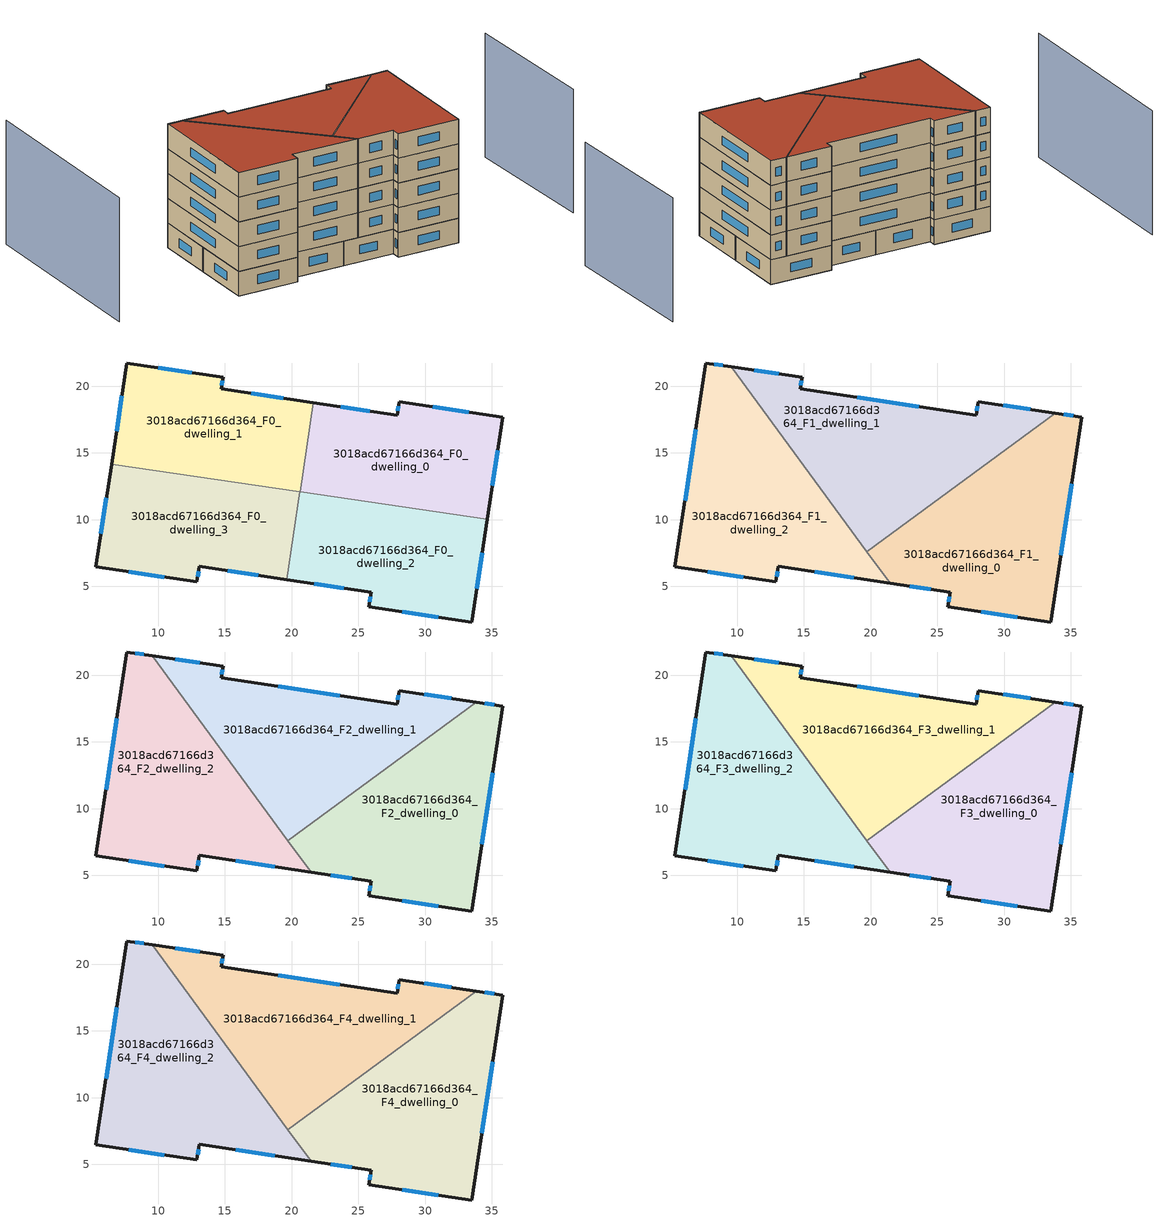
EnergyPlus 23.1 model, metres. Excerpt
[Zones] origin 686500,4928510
3018acd67166d364_F0_dwelling_0
 floor ground (EU_floor_Construction): 34.66,10.04 35.81,17.68 28.05,18.85 27.9,17.82 21.64,18.76 20.66,12.08 z0
 wall outside (EU_wall_Construction): 21.64,18.76 27.9,17.82 28.05,18.85 35.81,17.68 34.66,10.04 z0:3
 wall to 3018acd67166d364_F0_dwelling_1 (EU_wall_Construction): 20.66,12.08 21.64,18.76 z0:3
 wall to 3018acd67166d364_F0_dwelling_2 (EU_wall_Construction): 34.66,10.04 20.66,12.08 z0:3
 window (EU_Window_Construction): 30.58,18.47 33.29,18.06 / 35.44,15.2 35.04,12.52 / 23.67,18.45 25.86,18.13 / 27.95,18.15 28,18.52 z0.98:2.02
3018acd67166d364_F0_dwelling_1
 floor ground (EU_floor_Construction): 20.66,12.08 21.64,18.76 14.72,19.8 14.86,20.68 7.66,21.74 6.5,14.14 z0
 wall outside (EU_wall_Construction): 6.5,14.14 7.66,21.74 14.86,20.68 14.72,19.8 21.64,18.76 z0:3
 wall to 3018acd67166d364_F0_dwelling_3 (EU_wall_Construction): 20.59,12.09 6.5,14.14 z0:3
 wall to 3018acd67166d364_F0_dwelling_2 (EU_wall_Construction): 20.66,12.08 20.59,12.09 z0:3
 window (EU_Window_Construction): 10,21.4 12.52,21.02 / 14.82,20.39 14.77,20.09 / 16.97,19.46 19.39,19.1 / 6.88,16.61 7.29,19.27 z0.98:2.02
3018acd67166d364_F0_dwelling_2
 floor ground (EU_floor_Construction): 33.5,2.33 34.66,10.04 20.59,12.09 19.63,5.51 25.95,4.56 25.79,3.48 z0
 wall outside (EU_wall_Construction): 34.66,10.04 33.5,2.33 25.79,3.48 25.95,4.56 19.63,5.51 z0:3
 wall to 3018acd67166d364_F0_dwelling_3 (EU_wall_Construction): 19.63,5.51 20.59,12.09 z0:3
 window (EU_Window_Construction): 34.28,7.53 33.88,4.84 / 30.99,2.7 28.3,3.11 / 25.84,3.83 25.9,4.21 / 23.9,4.87 21.69,5.2 z0.98:2.02
3018acd67166d364_F0_dwelling_3
 floor ground (EU_floor_Construction): 19.63,5.51 20.59,12.09 6.5,14.14 5.33,6.46 12.9,5.33 13.08,6.5 z0
 wall outside (EU_wall_Construction): 19.63,5.51 13.08,6.5 12.9,5.33 5.33,6.46 6.5,14.14 z0:3
 window (EU_Window_Construction): 10.44,5.7 7.79,6.09 / 5.71,8.96 6.12,11.64 / 17.5,5.83 15.21,6.18 / 13.02,6.12 12.96,5.71 z0.98:2.02
3018acd67166d364_F1_dwelling_0
 floor to 3018acd67166d364_F0_dwelling_2 (EU_floor_Construction): 33.5,2.33 34.66,10.04 24.95,11.45 19.97,7.79 19.9,7.37 21.47,5.24 25.95,4.56 25.79,3.48 z3
 floor to 3018acd67166d364_F0_dwelling_0 (EU_floor_Construction): 34.66,10.04 35.81,17.68 33.83,17.98 24.95,11.45 z3
 floor to 3018acd67166d364_F0_dwelling_3 (EU_floor_Construction): 19.9,7.37 19.97,7.79 19.72,7.61 z3
 wall outside (EU_wall_Construction): 33.83,17.98 35.81,17.68 33.5,2.33 25.79,3.48 25.95,4.56 21.47,5.24 z3:6
 wall to 3018acd67166d364_F1_dwelling_1 (EU_wall_Construction): 19.72,7.61 33.83,17.98 z3:6
 wall to 3018acd67166d364_F1_dwelling_2 (EU_wall_Construction): 21.47,5.24 19.72,7.61 z3:6
 window (EU_Window_Construction): 30.99,2.7 28.3,3.11 / 25.84,3.83 25.9,4.21 / 24.49,4.78 22.93,5.02 / 34.47,17.88 35.17,17.78 / 35.06,12.69 34.25,7.32 z3.98:5.02
3018acd67166d364_F1_dwelling_1
 floor to 3018acd67166d364_F0_dwelling_0 (EU_floor_Construction): 33.83,17.98 28.05,18.85 27.9,17.82 21.64,18.76 20.66,12.08 24.95,11.45 z3
 floor to 3018acd67166d364_F0_dwelling_1 (EU_floor_Construction): 20.66,12.08 21.64,18.76 14.72,19.8 14.86,20.68 9.55,21.46 15.94,12.77 z3
 floor to 3018acd67166d364_F0_dwelling_3 (EU_floor_Construction): 19.97,7.79 20.59,12.09 15.94,12.77 19.72,7.61 z3
 floor to 3018acd67166d364_F0_dwelling_2 (EU_floor_Construction): 24.95,11.45 20.59,12.09 19.97,7.79 z3
 wall outside (EU_wall_Construction): 9.55,21.46 14.86,20.68 14.72,19.8 27.9,17.82 28.05,18.85 33.83,17.98 z3:6
 wall to 3018acd67166d364_F1_dwelling_2 (EU_wall_Construction): 19.72,7.61 9.55,21.46 z3:6
 window (EU_Window_Construction): 29.93,18.57 31.95,18.26 / 11.27,21.21 13.13,20.93 / 14.82,20.39 14.77,20.09 / 19.01,19.16 23.62,18.46 / 27.95,18.15 28,18.52 z3.98:5.02
3018acd67166d364_F1_dwelling_2
 floor to 3018acd67166d364_F0_dwelling_1 (EU_floor_Construction): 15.94,12.77 9.55,21.46 7.66,21.74 6.5,14.14 z3
 floor to 3018acd67166d364_F0_dwelling_3 (EU_floor_Construction): 19.63,5.51 19.9,7.37 15.94,12.77 6.5,14.14 5.33,6.46 12.9,5.33 13.08,6.5 z3
 floor to 3018acd67166d364_F0_dwelling_2 (EU_floor_Construction): 21.47,5.24 19.9,7.37 19.63,5.51 z3
 wall outside (EU_wall_Construction): 21.47,5.24 13.08,6.5 12.9,5.33 5.33,6.46 7.66,21.74 9.55,21.46 z3:6
 window (EU_Window_Construction): 6.09,11.43 6.9,16.77 / 8.27,21.65 8.93,21.55 / 18.74,5.65 15.81,6.09 / 13.02,6.12 12.96,5.71 / 10.44,5.7 7.79,6.09 z3.98:5.02
3018acd67166d364_F2_dwelling_0
 floor to 3018acd67166d364_F1_dwelling_0 (EU_floor_Construction): 33.5,2.33 35.81,17.68 33.83,17.98 19.72,7.61 21.47,5.24 25.95,4.56 25.79,3.48 z6
 wall outside (EU_wall_Construction): 33.83,17.98 35.81,17.68 33.5,2.33 25.79,3.48 25.95,4.56 21.47,5.24 z6:9
 wall to 3018acd67166d364_F2_dwelling_1 (EU_wall_Construction): 19.72,7.61 33.83,17.98 z6:9
 wall to 3018acd67166d364_F2_dwelling_2 (EU_wall_Construction): 21.47,5.24 19.72,7.61 z6:9
 window (EU_Window_Construction): 30.99,2.7 28.3,3.11 / 25.84,3.83 25.9,4.21 / 24.49,4.78 22.93,5.02 / 34.47,17.88 35.17,17.78 / 35.06,12.69 34.25,7.32 z6.98:8.02
3018acd67166d364_F2_dwelling_1
 floor to 3018acd67166d364_F1_dwelling_1 (EU_floor_Construction): 33.83,17.98 28.05,18.85 27.9,17.82 14.72,19.8 14.86,20.68 9.55,21.46 19.72,7.61 z6
 wall outside (EU_wall_Construction): 9.55,21.46 14.86,20.68 14.72,19.8 27.9,17.82 28.05,18.85 33.83,17.98 z6:9
 wall to 3018acd67166d364_F2_dwelling_2 (EU_wall_Construction): 19.72,7.61 9.55,21.46 z6:9
 window (EU_Window_Construction): 29.93,18.57 31.95,18.26 / 11.27,21.21 13.13,20.93 / 14.82,20.39 14.77,20.09 / 19.01,19.16 23.62,18.46 / 27.95,18.15 28,18.52 z6.98:8.02
3018acd67166d364_F2_dwelling_2
 floor to 3018acd67166d364_F1_dwelling_2 (EU_floor_Construction): 21.47,5.24 9.55,21.46 7.66,21.74 5.33,6.46 12.9,5.33 13.08,6.5 z6
 wall outside (EU_wall_Construction): 21.47,5.24 13.08,6.5 12.9,5.33 5.33,6.46 7.66,21.74 9.55,21.46 z6:9
 window (EU_Window_Construction): 6.09,11.43 6.9,16.77 / 8.27,21.65 8.93,21.55 / 18.74,5.65 15.81,6.09 / 13.02,6.12 12.96,5.71 / 10.44,5.7 7.79,6.09 z6.98:8.02
3018acd67166d364_F3_dwelling_0
 floor to 3018acd67166d364_F2_dwelling_0 (EU_floor_Construction): 33.5,2.33 35.81,17.68 33.83,17.98 19.72,7.61 21.47,5.24 25.95,4.56 25.79,3.48 z9
 wall outside (EU_wall_Construction): 33.83,17.98 35.81,17.68 33.5,2.33 25.79,3.48 25.95,4.56 21.47,5.24 z9:12
 wall to 3018acd67166d364_F3_dwelling_1 (EU_wall_Construction): 19.72,7.61 33.83,17.98 z9:12
 wall to 3018acd67166d364_F3_dwelling_2 (EU_wall_Construction): 21.47,5.24 19.72,7.61 z9:12
 window (EU_Window_Construction): 30.99,2.7 28.3,3.11 / 25.84,3.83 25.9,4.21 / 24.49,4.78 22.93,5.02 / 34.47,17.88 35.17,17.78 / 35.06,12.69 34.25,7.32 z9.98:11.02
3018acd67166d364_F3_dwelling_1
 floor to 3018acd67166d364_F2_dwelling_1 (EU_floor_Construction): 33.83,17.98 28.05,18.85 27.9,17.82 14.72,19.8 14.86,20.68 9.55,21.46 19.72,7.61 z9
 wall outside (EU_wall_Construction): 9.55,21.46 14.86,20.68 14.72,19.8 27.9,17.82 28.05,18.85 33.83,17.98 z9:12
 wall to 3018acd67166d364_F3_dwelling_2 (EU_wall_Construction): 19.72,7.61 9.55,21.46 z9:12
 window (EU_Window_Construction): 29.93,18.57 31.95,18.26 / 11.27,21.21 13.13,20.93 / 14.82,20.39 14.77,20.09 / 19.01,19.16 23.62,18.46 / 27.95,18.15 28,18.52 z9.98:11.02
3018acd67166d364_F3_dwelling_2
 floor to 3018acd67166d364_F2_dwelling_2 (EU_floor_Construction): 21.47,5.24 9.55,21.46 7.66,21.74 5.33,6.46 12.9,5.33 13.08,6.5 z9
 wall outside (EU_wall_Construction): 21.47,5.24 13.08,6.5 12.9,5.33 5.33,6.46 7.66,21.74 9.55,21.46 z9:12
 window (EU_Window_Construction): 6.09,11.43 6.9,16.77 / 8.27,21.65 8.93,21.55 / 18.74,5.65 15.81,6.09 / 13.02,6.12 12.96,5.71 / 10.44,5.7 7.79,6.09 z9.98:11.02
3018acd67166d364_F4_dwelling_0
 floor to 3018acd67166d364_F3_dwelling_0 (EU_floor_Construction): 33.5,2.33 35.81,17.68 33.83,17.98 19.72,7.61 21.47,5.24 25.95,4.56 25.79,3.48 z12
 wall outside (EU_wall_Construction): 33.83,17.98 35.81,17.68 33.5,2.33 25.79,3.48 25.95,4.56 21.47,5.24 z12:15
 wall to 3018acd67166d364_F4_dwelling_1 (EU_wall_Construction): 19.72,7.61 33.83,17.98 z12:15
 wall to 3018acd67166d364_F4_dwelling_2 (EU_wall_Construction): 21.47,5.24 19.72,7.61 z12:15
 window (EU_Window_Construction): 30.99,2.7 28.3,3.11 / 25.84,3.83 25.9,4.21 / 24.49,4.78 22.93,5.02 / 34.47,17.88 35.17,17.78 / 35.06,12.69 34.25,7.32 z12.98:14.02
 roof outside (EU_roof_Construction): 35.81,17.68 33.5,2.33 25.79,3.48 25.95,4.56 21.47,5.24 19.72,7.61 33.83,17.98 z15
3018acd67166d364_F4_dwelling_1
 floor to 3018acd67166d364_F3_dwelling_1 (EU_floor_Construction): 33.83,17.98 28.05,18.85 27.9,17.82 14.72,19.8 14.86,20.68 9.55,21.46 19.72,7.61 z12
 wall outside (EU_wall_Construction): 9.55,21.46 14.86,20.68 14.72,19.8 27.9,17.82 28.05,18.85 33.83,17.98 z12:15
 wall to 3018acd67166d364_F4_dwelling_2 (EU_wall_Construction): 19.72,7.61 9.55,21.46 z12:15
 window (EU_Window_Construction): 29.93,18.57 31.95,18.26 / 11.27,21.21 13.13,20.93 / 14.82,20.39 14.77,20.09 / 19.01,19.16 23.62,18.46 / 27.95,18.15 28,18.52 z12.98:14.02
 roof outside (EU_roof_Construction): 33.83,17.98 19.72,7.61 9.55,21.46 14.86,20.68 14.72,19.8 27.9,17.82 28.05,18.85 z15
3018acd67166d364_F4_dwelling_2
 floor to 3018acd67166d364_F3_dwelling_2 (EU_floor_Construction): 21.47,5.24 9.55,21.46 7.66,21.74 5.33,6.46 12.9,5.33 13.08,6.5 z12
 wall outside (EU_wall_Construction): 21.47,5.24 13.08,6.5 12.9,5.33 5.33,6.46 7.66,21.74 9.55,21.46 z12:15
 window (EU_Window_Construction): 6.09,11.43 6.9,16.77 / 8.27,21.65 8.93,21.55 / 18.74,5.65 15.81,6.09 / 13.02,6.12 12.96,5.71 / 10.44,5.7 7.79,6.09 z12.98:14.02
 roof outside (EU_roof_Construction): 9.55,21.46 21.47,5.24 13.08,6.5 12.9,5.33 5.33,6.46 7.66,21.74 z15
shading: 48.48,0.64 50.66,18.61 / -5.58,33.84 -9.31,9.46 z0:15
[Building]
EU S2 Campaign: North Axis=0; Terrain=City; Solar Distribution=FullExterior
[Site:Location]
Bologna: Latitude=44.5; Longitude=11.25; Time Zone=1; Elevation=37
[SizingPeriod:WeatherFileDays]
AnnualSizingPeriod: Begin Month=1; Begin Day of Month=1; End Month=12; End Day of Month=31; Day of Week for Start Day=Monday; Use Weather File Daylight Saving Period=No; Use Weather File Rain and Snow Indicators=No
[MATERIAL]
EU_InternalMass_Material: Roughness=MediumRough; Thickness=0.1; Conductivity=1; Density=1800; Specific Heat=900; Thermal Absorptance=0.9; Solar Absorptance=0.7; Visible Absorptance=0.7
[MATERIAL:NOMASS] Roughness=MediumRough; Thermal Absorptance=0.9; Solar Absorptance=0.7; Visible Absorptance=0.7
Name | Thermal Resistance
EU_wall_NoMass | 0.905828
EU_roof_NoMass | 0.37593
EU_floor_NoMass | 0.67114
[WINDOWMATERIAL:SIMPLEGLAZINGSYSTEM]
EU_Window_SimpleGlazing: UFactor=4.52486; Solar Heat Gain Coefficient=0.85; Visible Transmittance=0.85
[CONSTRUCTION]
EU_wall_Construction: EU_wall_NoMass
EU_roof_Construction: EU_roof_NoMass
EU_floor_Construction: EU_floor_NoMass
EU_InternalMass_Construction: EU_InternalMass_Material
EU_Window_Construction: EU_Window_SimpleGlazing
[ZONE] Type=1; Multiplier=1; Ceiling Height=autocalculate; Floor Area=autocalculate; Part of Total Floor Area=Yes
Name | Volume
3018acd67166d364_F0_dwelling_0 | 310.033
3018acd67166d364_F1_dwelling_0; 3018acd67166d364_F2_dwelling_0; 3018acd67166d364_F3_dwelling_0; 3018acd67166d364_F4_dwelling_0 | 413.408
3018acd67166d364_F0_dwelling_1 | 310.048
3018acd67166d364_F1_dwelling_1; 3018acd67166d364_F2_dwelling_1; 3018acd67166d364_F3_dwelling_1; 3018acd67166d364_F4_dwelling_1 | 413.399
3018acd67166d364_F0_dwelling_2 | 310.068
3018acd67166d364_F1_dwelling_2; 3018acd67166d364_F2_dwelling_2; 3018acd67166d364_F3_dwelling_2; 3018acd67166d364_F4_dwelling_2 | 413.412
3018acd67166d364_F0_dwelling_3 | 310.08
[INTERNALMASS] Construction=EU_InternalMass_Construction
Name | Zone or ZoneList | Surface Area
3018acd67166d364_F0_dwelling_0_EU_InternalMass | 3018acd67166d364_F0_dwelling_0 | 103.346
3018acd67166d364_F0_dwelling_1_EU_InternalMass | 3018acd67166d364_F0_dwelling_1 | 103.348
3018acd67166d364_F0_dwelling_2_EU_InternalMass | 3018acd67166d364_F0_dwelling_2 | 103.357
3018acd67166d364_F0_dwelling_3_EU_InternalMass | 3018acd67166d364_F0_dwelling_3 | 103.358
3018acd67166d364_F1_dwelling_0_EU_InternalMass | 3018acd67166d364_F1_dwelling_0 | 137.802
3018acd67166d364_F1_dwelling_1_EU_InternalMass | 3018acd67166d364_F1_dwelling_1 | 137.798
3018acd67166d364_F1_dwelling_2_EU_InternalMass | 3018acd67166d364_F1_dwelling_2 | 137.804
3018acd67166d364_F2_dwelling_0_EU_InternalMass | 3018acd67166d364_F2_dwelling_0 | 137.802
3018acd67166d364_F2_dwelling_1_EU_InternalMass | 3018acd67166d364_F2_dwelling_1 | 137.798
3018acd67166d364_F2_dwelling_2_EU_InternalMass | 3018acd67166d364_F2_dwelling_2 | 137.804
3018acd67166d364_F3_dwelling_0_EU_InternalMass | 3018acd67166d364_F3_dwelling_0 | 137.802
3018acd67166d364_F3_dwelling_1_EU_InternalMass | 3018acd67166d364_F3_dwelling_1 | 137.798
3018acd67166d364_F3_dwelling_2_EU_InternalMass | 3018acd67166d364_F3_dwelling_2 | 137.804
3018acd67166d364_F4_dwelling_0_EU_InternalMass | 3018acd67166d364_F4_dwelling_0 | 137.802
3018acd67166d364_F4_dwelling_1_EU_InternalMass | 3018acd67166d364_F4_dwelling_1 | 137.798
3018acd67166d364_F4_dwelling_2_EU_InternalMass | 3018acd67166d364_F4_dwelling_2 | 137.804
[OTHEREQUIPMENT] Fuel Type=Electricity; Design Level Calculation Method=Watts/Area; Power per Zone Floor Area=1; Fraction Latent=0; Fraction Radiant=0; Fraction Lost=0; Carbon Dioxide Generation Rate=0; EndUse Subcategory=EU_Step8_InternalGains
Name | Zone or ZoneList or Space or SpaceList | Schedule
EU_Step8_InternalGain_3018acd67166d364_F0_dwelling_0_f000 | 3018acd67166d364_F0_dwelling_0 | EU_Step8_GainSchedule_3018acd67166d364_F0_dwelling_0_f000
EU_Step8_InternalGain_3018acd67166d364_F0_dwelling_1_f000 | 3018acd67166d364_F0_dwelling_1 | EU_Step8_GainSchedule_3018acd67166d364_F0_dwelling_1_f000
EU_Step8_InternalGain_3018acd67166d364_F0_dwelling_2_f000 | 3018acd67166d364_F0_dwelling_2 | EU_Step8_GainSchedule_3018acd67166d364_F0_dwelling_2_f000
EU_Step8_InternalGain_3018acd67166d364_F0_dwelling_3_f000 | 3018acd67166d364_F0_dwelling_3 | EU_Step8_GainSchedule_3018acd67166d364_F0_dwelling_3_f000
EU_Step8_InternalGain_3018acd67166d364_F1_dwelling_0_f000 | 3018acd67166d364_F1_dwelling_0 | EU_Step8_GainSchedule_3018acd67166d364_F1_dwelling_0_f000
EU_Step8_InternalGain_3018acd67166d364_F1_dwelling_1_f000 | 3018acd67166d364_F1_dwelling_1 | EU_Step8_GainSchedule_3018acd67166d364_F1_dwelling_1_f000
EU_Step8_InternalGain_3018acd67166d364_F1_dwelling_2_f000 | 3018acd67166d364_F1_dwelling_2 | EU_Step8_GainSchedule_3018acd67166d364_F1_dwelling_2_f000
EU_Step8_InternalGain_3018acd67166d364_F2_dwelling_0_f000 | 3018acd67166d364_F2_dwelling_0 | EU_Step8_GainSchedule_3018acd67166d364_F2_dwelling_0_f000
EU_Step8_InternalGain_3018acd67166d364_F2_dwelling_1_f000 | 3018acd67166d364_F2_dwelling_1 | EU_Step8_GainSchedule_3018acd67166d364_F2_dwelling_1_f000
EU_Step8_InternalGain_3018acd67166d364_F2_dwelling_2_f000 | 3018acd67166d364_F2_dwelling_2 | EU_Step8_GainSchedule_3018acd67166d364_F2_dwelling_2_f000
EU_Step8_InternalGain_3018acd67166d364_F3_dwelling_0_f000 | 3018acd67166d364_F3_dwelling_0 | EU_Step8_GainSchedule_3018acd67166d364_F3_dwelling_0_f000
EU_Step8_InternalGain_3018acd67166d364_F3_dwelling_1_f000 | 3018acd67166d364_F3_dwelling_1 | EU_Step8_GainSchedule_3018acd67166d364_F3_dwelling_1_f000
EU_Step8_InternalGain_3018acd67166d364_F3_dwelling_2_f000 | 3018acd67166d364_F3_dwelling_2 | EU_Step8_GainSchedule_3018acd67166d364_F3_dwelling_2_f000
EU_Step8_InternalGain_3018acd67166d364_F4_dwelling_0_f000 | 3018acd67166d364_F4_dwelling_0 | EU_Step8_GainSchedule_3018acd67166d364_F4_dwelling_0_f000
EU_Step8_InternalGain_3018acd67166d364_F4_dwelling_1_f000 | 3018acd67166d364_F4_dwelling_1 | EU_Step8_GainSchedule_3018acd67166d364_F4_dwelling_1_f000
EU_Step8_InternalGain_3018acd67166d364_F4_dwelling_2_f000 | 3018acd67166d364_F4_dwelling_2 | EU_Step8_GainSchedule_3018acd67166d364_F4_dwelling_2_f000
[ZONEVENTILATION:DESIGNFLOWRATE] Schedule=EU_AlwaysOn; Design Flow Rate Calculation Method=AirChanges/Hour; Air Changes per Hour=0.73129; Ventilation Type=Natural; Fan Pressure Rise=0; Fan Total Efficiency=1; Constant Term Coefficient=1; Temperature Term Coefficient=0; Velocity Term Coefficient=0; Velocity Squared Term Coefficient=0; Minimum Indoor Temperature=-100; Maximum Indoor Temperature=100; Delta Temperature=-100; Minimum Outdoor Temperature=-100; Maximum Outdoor Temperature=100; Maximum Wind Speed=40
Name | Zone or ZoneList or Space or SpaceList
EU_ConstantAir_3018acd67166d364_F0_dwelling_0 | 3018acd67166d364_F0_dwelling_0
EU_ConstantAir_3018acd67166d364_F0_dwelling_1 | 3018acd67166d364_F0_dwelling_1
EU_ConstantAir_3018acd67166d364_F0_dwelling_2 | 3018acd67166d364_F0_dwelling_2
EU_ConstantAir_3018acd67166d364_F0_dwelling_3 | 3018acd67166d364_F0_dwelling_3
EU_ConstantAir_3018acd67166d364_F1_dwelling_0 | 3018acd67166d364_F1_dwelling_0
EU_ConstantAir_3018acd67166d364_F1_dwelling_1 | 3018acd67166d364_F1_dwelling_1
EU_ConstantAir_3018acd67166d364_F1_dwelling_2 | 3018acd67166d364_F1_dwelling_2
EU_ConstantAir_3018acd67166d364_F2_dwelling_0 | 3018acd67166d364_F2_dwelling_0
EU_ConstantAir_3018acd67166d364_F2_dwelling_1 | 3018acd67166d364_F2_dwelling_1
EU_ConstantAir_3018acd67166d364_F2_dwelling_2 | 3018acd67166d364_F2_dwelling_2
EU_ConstantAir_3018acd67166d364_F3_dwelling_0 | 3018acd67166d364_F3_dwelling_0
EU_ConstantAir_3018acd67166d364_F3_dwelling_1 | 3018acd67166d364_F3_dwelling_1
EU_ConstantAir_3018acd67166d364_F3_dwelling_2 | 3018acd67166d364_F3_dwelling_2
EU_ConstantAir_3018acd67166d364_F4_dwelling_0 | 3018acd67166d364_F4_dwelling_0
EU_ConstantAir_3018acd67166d364_F4_dwelling_1 | 3018acd67166d364_F4_dwelling_1
EU_ConstantAir_3018acd67166d364_F4_dwelling_2 | 3018acd67166d364_F4_dwelling_2
[HVACTEMPLATE:THERMOSTAT] Constant Heating Setpoint=20; Constant Cooling Setpoint=50
EU_HeatOnly_3018acd67166d364_F0_dwelling_0; EU_HeatOnly_3018acd67166d364_F0_dwelling_1; EU_HeatOnly_3018acd67166d364_F0_dwelling_2; EU_HeatOnly_3018acd67166d364_F0_dwelling_3; EU_HeatOnly_3018acd67166d364_F1_dwelling_0; EU_HeatOnly_3018acd67166d364_F1_dwelling_1; EU_HeatOnly_3018acd67166d364_F1_dwelling_2; EU_HeatOnly_3018acd67166d364_F2_dwelling_0; EU_HeatOnly_3018acd67166d364_F2_dwelling_1; EU_HeatOnly_3018acd67166d364_F2_dwelling_2; EU_HeatOnly_3018acd67166d364_F3_dwelling_0; EU_HeatOnly_3018acd67166d364_F3_dwelling_1; EU_HeatOnly_3018acd67166d364_F3_dwelling_2; EU_HeatOnly_3018acd67166d364_F4_dwelling_0; EU_HeatOnly_3018acd67166d364_F4_dwelling_1; EU_HeatOnly_3018acd67166d364_F4_dwelling_2
[HVACTEMPLATE:ZONE:IDEALLOADSAIRSYSTEM] System Availability Schedule=EU_AlwaysOn; Maximum Heating Supply Air Temperature=50; Minimum Cooling Supply Air Temperature=13; Maximum Heating Supply Air Humidity Ratio=0.0156; Minimum Cooling Supply Air Humidity Ratio=0.0077; Heating Limit=NoLimit; Cooling Limit=NoLimit; Heating Availability Schedule=EU_AlwaysOn; Cooling Availability Schedule=EU_CoolingOff; Dehumidification Control Type=ConstantSensibleHeatRatio; Cooling Sensible Heat Ratio=0.7; Dehumidification Setpoint=60; Humidification Control Type=None; Humidification Setpoint=30; Outdoor Air Method=None; Outdoor Air Flow Rate per Person=0.00944; Outdoor Air Flow Rate per Zone Floor Area=0; Outdoor Air Flow Rate per Zone=0; Demand Controlled Ventilation Type=None; Outdoor Air Economizer Type=NoEconomizer; Heat Recovery Type=None; Sensible Heat Recovery Effectiveness=0.7; Latent Heat Recovery Effectiveness=0.65
Name | Template Thermostat
3018acd67166d364_F0_dwelling_0 | EU_HeatOnly_3018acd67166d364_F0_dwelling_0
3018acd67166d364_F0_dwelling_1 | EU_HeatOnly_3018acd67166d364_F0_dwelling_1
3018acd67166d364_F0_dwelling_2 | EU_HeatOnly_3018acd67166d364_F0_dwelling_2
3018acd67166d364_F0_dwelling_3 | EU_HeatOnly_3018acd67166d364_F0_dwelling_3
3018acd67166d364_F1_dwelling_0 | EU_HeatOnly_3018acd67166d364_F1_dwelling_0
3018acd67166d364_F1_dwelling_1 | EU_HeatOnly_3018acd67166d364_F1_dwelling_1
3018acd67166d364_F1_dwelling_2 | EU_HeatOnly_3018acd67166d364_F1_dwelling_2
3018acd67166d364_F2_dwelling_0 | EU_HeatOnly_3018acd67166d364_F2_dwelling_0
3018acd67166d364_F2_dwelling_1 | EU_HeatOnly_3018acd67166d364_F2_dwelling_1
3018acd67166d364_F2_dwelling_2 | EU_HeatOnly_3018acd67166d364_F2_dwelling_2
3018acd67166d364_F3_dwelling_0 | EU_HeatOnly_3018acd67166d364_F3_dwelling_0
3018acd67166d364_F3_dwelling_1 | EU_HeatOnly_3018acd67166d364_F3_dwelling_1
3018acd67166d364_F3_dwelling_2 | EU_HeatOnly_3018acd67166d364_F3_dwelling_2
3018acd67166d364_F4_dwelling_0 | EU_HeatOnly_3018acd67166d364_F4_dwelling_0
3018acd67166d364_F4_dwelling_1 | EU_HeatOnly_3018acd67166d364_F4_dwelling_1
3018acd67166d364_F4_dwelling_2 | EU_HeatOnly_3018acd67166d364_F4_dwelling_2
[SIZING:ZONE] Zone Cooling Design Supply Air Temperature Input Method=SupplyAirTemperature; Zone Cooling Design Supply Air Temperature=13; Zone Heating Design Supply Air Temperature Input Method=SupplyAirTemperature; Zone Heating Design Supply Air Temperature=50; Zone Cooling Design Supply Air Humidity Ratio=0.008; Zone Heating Design Supply Air Humidity Ratio=0.008; Cooling Design Air Flow Method=DesignDay; Cooling Design Air Flow Rate=0; Cooling Minimum Air Flow per Zone Floor Area=0.000762; Cooling Minimum Air Flow=0; Cooling Minimum Air Flow Fraction=0.2; Heating Design Air Flow Method=DesignDay; Heating Design Air Flow Rate=0; Heating Maximum Air Flow per Zone Floor Area=0.002032; Heating Maximum Air Flow=0.141576; Heating Maximum Air Flow Fraction=0.3; Account for Dedicated Outdoor Air System=No; Dedicated Outdoor Air System Control Strategy=NeutralSupplyAir; Dedicated Outdoor Air Low Setpoint Temperature for Design=autosize; Dedicated Outdoor Air High Setpoint Temperature for Design=autosize; Zone Load Sizing Method=Sensible Load Only No Latent Load; Zone Latent Cooling Design Supply Air Humidity Ratio Input Method=HumidityRatioDifference; Zone Cooling Design Supply Air Humidity Ratio Difference=0.005; Zone Latent Heating Design Supply Air Humidity Ratio Input Method=HumidityRatioDifference; Zone Humidification Design Supply Air Humidity Ratio Difference=0.005
3018acd67166d364_F0_dwelling_0; 3018acd67166d364_F0_dwelling_1; 3018acd67166d364_F0_dwelling_2; 3018acd67166d364_F0_dwelling_3; 3018acd67166d364_F1_dwelling_0; 3018acd67166d364_F1_dwelling_1; 3018acd67166d364_F1_dwelling_2; 3018acd67166d364_F2_dwelling_0; 3018acd67166d364_F2_dwelling_1; 3018acd67166d364_F2_dwelling_2; 3018acd67166d364_F3_dwelling_0; 3018acd67166d364_F3_dwelling_1; 3018acd67166d364_F3_dwelling_2; 3018acd67166d364_F4_dwelling_0; 3018acd67166d364_F4_dwelling_1; 3018acd67166d364_F4_dwelling_2
[SCHEDULE:CONSTANT]
Name | Hourly Value
EU_AlwaysOn | 1
EU_CoolingOff | 0
[SCHEDULE:FILE] Column Number=1; Rows to Skip at Top=0; Number of Hours of Data=8760; Column Separator=Comma; Interpolate to Timestep=No; Minutes per Item=60; Adjust Schedule for Daylight Savings=Yes
Name | File
EU_Step8_GainSchedule_3018acd67166d364_F0_dwelling_0_f000 | ../../schedules/3018acd67166d364/3018acd67166d364_F0_dwelling_0_f000_gain.csv
EU_Step8_GainSchedule_3018acd67166d364_F0_dwelling_1_f000 | ../../schedules/3018acd67166d364/3018acd67166d364_F0_dwelling_1_f000_gain.csv
EU_Step8_GainSchedule_3018acd67166d364_F0_dwelling_2_f000 | ../../schedules/3018acd67166d364/3018acd67166d364_F0_dwelling_2_f000_gain.csv
EU_Step8_GainSchedule_3018acd67166d364_F0_dwelling_3_f000 | ../../schedules/3018acd67166d364/3018acd67166d364_F0_dwelling_3_f000_gain.csv
EU_Step8_GainSchedule_3018acd67166d364_F1_dwelling_0_f000 | ../../schedules/3018acd67166d364/3018acd67166d364_F1_dwelling_0_f000_gain.csv
EU_Step8_GainSchedule_3018acd67166d364_F1_dwelling_1_f000 | ../../schedules/3018acd67166d364/3018acd67166d364_F1_dwelling_1_f000_gain.csv
EU_Step8_GainSchedule_3018acd67166d364_F1_dwelling_2_f000 | ../../schedules/3018acd67166d364/3018acd67166d364_F1_dwelling_2_f000_gain.csv
EU_Step8_GainSchedule_3018acd67166d364_F2_dwelling_0_f000 | ../../schedules/3018acd67166d364/3018acd67166d364_F2_dwelling_0_f000_gain.csv
EU_Step8_GainSchedule_3018acd67166d364_F2_dwelling_1_f000 | ../../schedules/3018acd67166d364/3018acd67166d364_F2_dwelling_1_f000_gain.csv
EU_Step8_GainSchedule_3018acd67166d364_F2_dwelling_2_f000 | ../../schedules/3018acd67166d364/3018acd67166d364_F2_dwelling_2_f000_gain.csv
EU_Step8_GainSchedule_3018acd67166d364_F3_dwelling_0_f000 | ../../schedules/3018acd67166d364/3018acd67166d364_F3_dwelling_0_f000_gain.csv
EU_Step8_GainSchedule_3018acd67166d364_F3_dwelling_1_f000 | ../../schedules/3018acd67166d364/3018acd67166d364_F3_dwelling_1_f000_gain.csv
EU_Step8_GainSchedule_3018acd67166d364_F3_dwelling_2_f000 | ../../schedules/3018acd67166d364/3018acd67166d364_F3_dwelling_2_f000_gain.csv
EU_Step8_GainSchedule_3018acd67166d364_F4_dwelling_0_f000 | ../../schedules/3018acd67166d364/3018acd67166d364_F4_dwelling_0_f000_gain.csv
EU_Step8_GainSchedule_3018acd67166d364_F4_dwelling_1_f000 | ../../schedules/3018acd67166d364/3018acd67166d364_F4_dwelling_1_f000_gain.csv
EU_Step8_GainSchedule_3018acd67166d364_F4_dwelling_2_f000 | ../../schedules/3018acd67166d364/3018acd67166d364_F4_dwelling_2_f000_gain.csv
